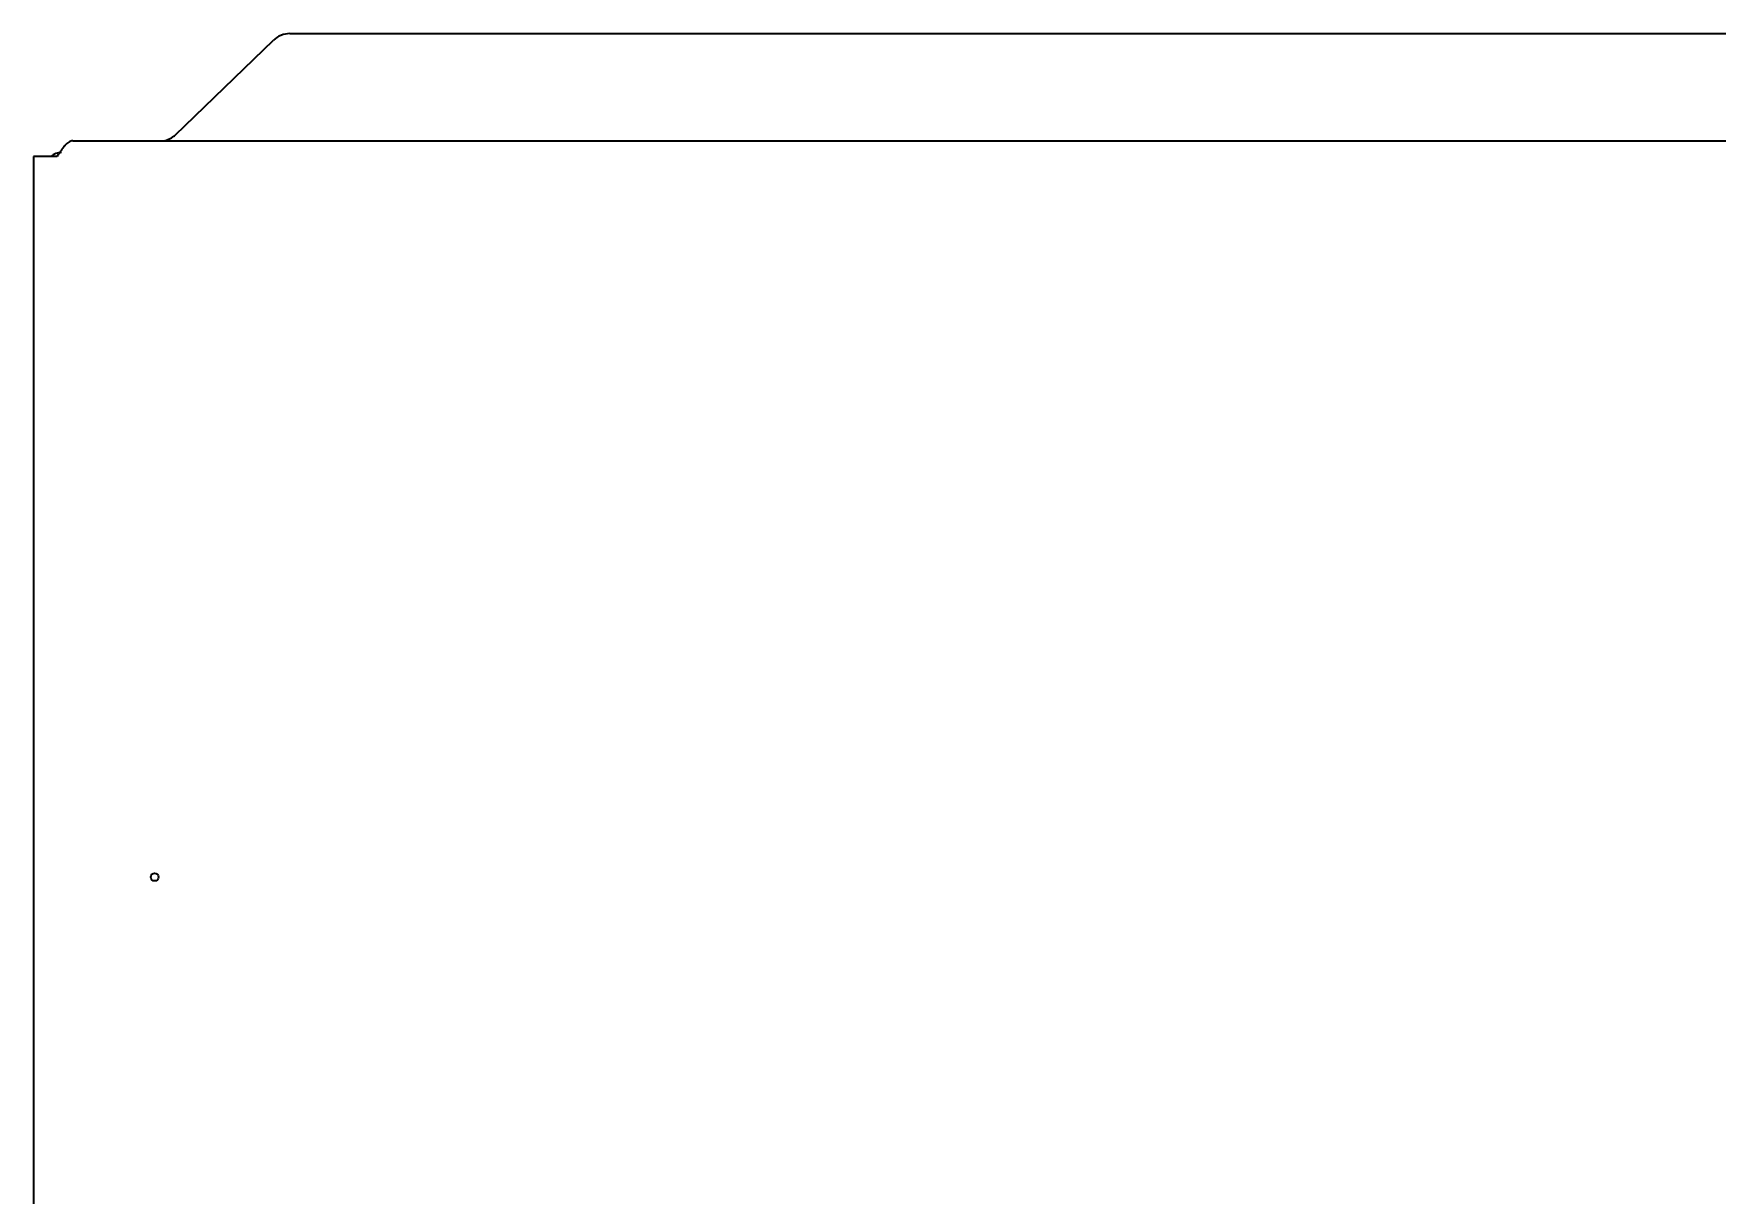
# Model space of a CAD drawing. Extents: x 5819 to 10669, y -850 to 3566.
# Drawn here: x 8371.6 to 8587.3, y 836.7 to 985.6 of the extents above; entities that cross this region are included whole.
import ezdxf

# ---------------------------------------------------------------- set-up
doc = ezdxf.new("R2010")
doc.units = 0
doc.header["$LTSCALE"] = 5
doc.layers.add('1', color=7, linetype='CONTINUOUS', true_color=0xffffff)

msp = doc.modelspace()

# ---------------------------------------------------------------- linework, layer by layer
at = {"layer": '1', "color": 7, "linetype": 'Continuous', "lineweight": 35}
for p, q in [((8389.7, 972.57), (8402.29, 984.73)), ((9201.73, 985.57), (8404.41, 985.57)), ((8376.57, 971.83), (9229.57, 971.83)), ((8371.57, 969.83), (8371.57, -44.17)), ((8373.57, 969.83), (8371.57, 969.83)), ((8374.57, 969.83), (8373.57, 969.83))]:
    msp.add_line(p, q, dxfattribs=at)
msp.add_circle((8387.07, 877.46), 0.5, dxfattribs=at)
for centre, major_axis, ratio, start_param, end_param in [((8404.41, 982.68), (-3, 0), 0.965926, 4.712389, 5.497787), ((8375.14, 968.33), (2.05, 0), 0.974464, 1.570796, 2.2935)]:
    msp.add_ellipse(centre, major_axis=major_axis, ratio=ratio, start_param=start_param, end_param=end_param, dxfattribs=at)
msp.add_open_spline([(8376.57, 971.83), (8376.49, 971.83), (8376.41, 971.81), (8376.24, 971.76), (8376.16, 971.72), (8375.99, 971.62), (8375.91, 971.56), (8375.74, 971.42), (8375.66, 971.33), (8375.49, 971.15), (8375.41, 971.05), (8375.24, 970.83), (8375.16, 970.71), (8374.99, 970.47), (8374.91, 970.34), (8374.74, 970.09), (8374.66, 969.96), (8374.57, 969.83)], degree=3, knots=[0, 0, 0, 0, 0.125, 0.125, 0.25, 0.25, 0.375, 0.375, 0.5, 0.5, 0.625, 0.625, 0.75, 0.75, 0.875, 0.875, 1, 1, 1, 1], dxfattribs=at)
msp.add_open_spline([(8388.04, 971.83), (8388.1, 971.83), (8388.22, 971.83), (8388.41, 971.86), (8388.59, 971.92), (8388.78, 971.99), (8388.96, 972.08), (8389.15, 972.18), (8389.33, 972.3), (8389.52, 972.43), (8389.64, 972.52), (8389.7, 972.57)], degree=3, dxfattribs=at)

doc.saveas('drawing.dxf')
